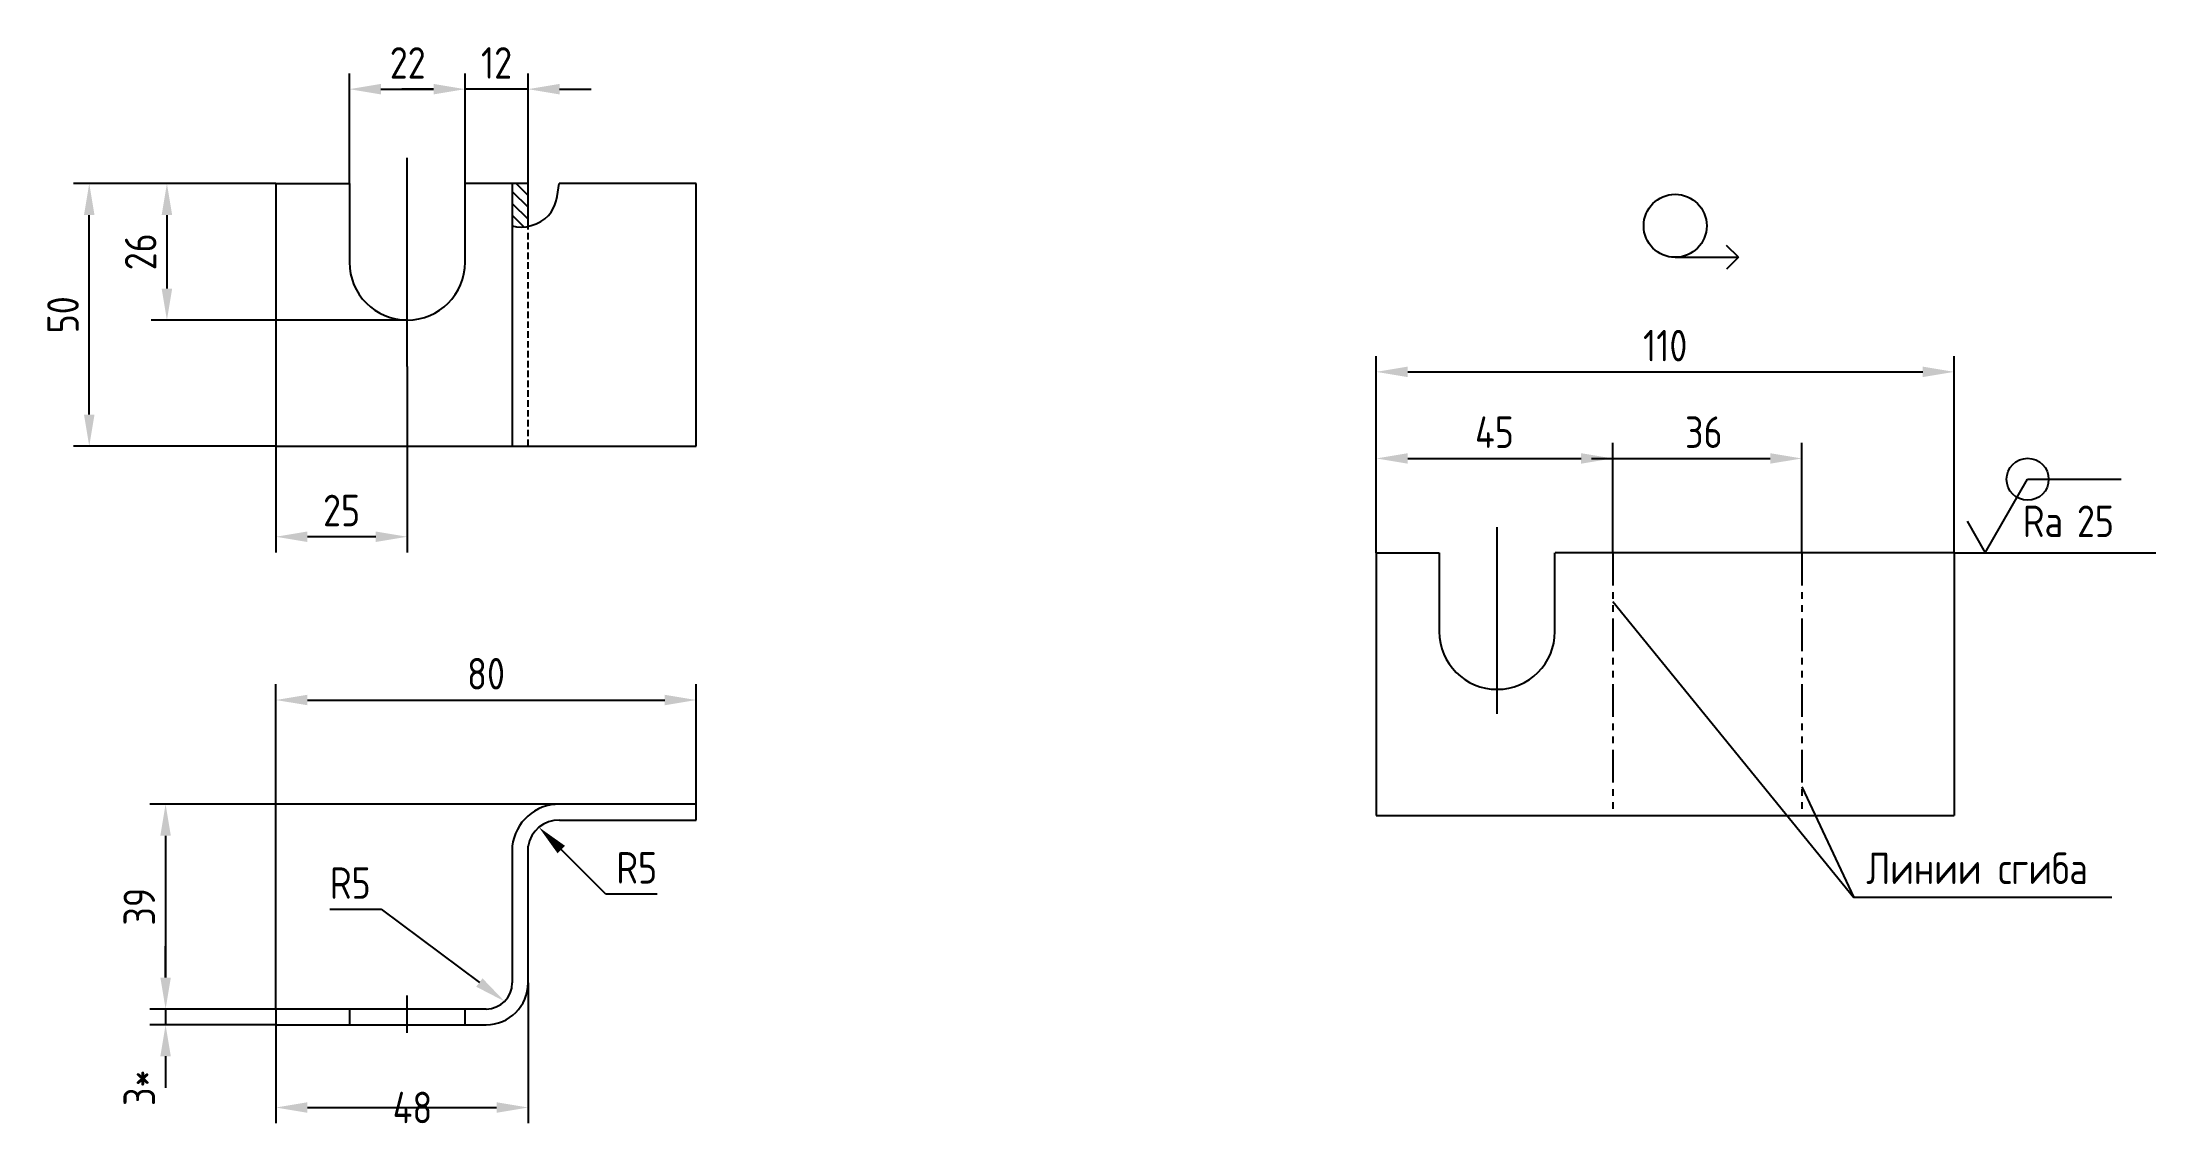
# Model space of a CAD drawing. Header units: millimetres. Extents: x 9407 to 9809, y 1484 to 1692.
import ezdxf

# ---------------------------------------------------------------- set-up
doc = ezdxf.new("R2010")
doc.units = ezdxf.units.MM
doc.header["$LTSCALE"] = 5
for name, pattern in [('CENTER', [50.8, 31.75, -6.35, 6.35, -6.35]), ('HIDDEN', [0.375, 0.25, -0.125]), ('PHANTOM', [2.5, 1.25, -0.25, 0.25, -0.25, 0.25, -0.25])]:
    doc.linetypes.add(name, pattern=pattern)
for name, color, linetype in [('Bord', 1, 'Continuous'), ('Cen', 5, 'CENTER'), ('Cont', 6, 'Continuous'), ('DIM', 7, 'Continuous'), ('HATCH', 2, 'Continuous'), ('HIDE', 2, 'HIDDEN'), ('PHAN', 5, 'PHANTOM'), ('Text', 3, 'Continuous')]:
    doc.layers.add(name, color=color, linetype=linetype)
doc.styles.add('Style1', font='romans.shx', dxfattribs={"width": 0.8})
doc.dimstyles.new('LIN2', dxfattribs={"dimscale": 2, "dimtxt": 3, "dimasz": 3, "dimexe": 1.5, "dimexo": 0, "dimgap": 1, "dimtad": 1, "dimdec": 4, "dimrnd": 1, "dimdsep": 46, "dimtxsty": 'Style1', "dimcen": 0, "dimdle": 2, "dimclrd": 256, "dimclrt": 3, "dimadec": 0, "dimazin": 0, "dimtfac": 1, "dimtdec": 4, "dimtmove": 1, "dimatfit": 3, "dimfxl": 1, "dimtolj": 1, "dimtzin": 0, "dimarcsym": 0})

# ---------------------------------------------------------------- blocks, each defined once
blk = doc.blocks.new('*D50')
at = {"layer": 'Defpoints', "color": 0, "transparency": 16777216}
for p in [(9531.66, 1566.28), (9531.66, 1546.43), (9451.66, 1507.43)]:
    blk.add_point(p, dxfattribs=at)
at = {"layer": 'DIM', "color": 0, "lineweight": -2, "transparency": 16777216}
for p, q in [((9451.66, 1507.43), (9451.66, 1569.28)), ((9531.66, 1546.43), (9531.66, 1569.28))]:
    blk.add_line(p, q, dxfattribs=at)
at = {"layer": 'DIM', "lineweight": -2, "transparency": 16777216}
blk.add_line((9457.66, 1566.28), (9525.66, 1566.28), dxfattribs=at)
at = {"layer": 'DIM', "transparency": 16777216}
for points in [[(9457.66, 1567.28), (9457.66, 1565.28), (9451.66, 1566.28)], [(9525.66, 1567.28), (9525.66, 1565.28), (9531.66, 1566.28)]]:
    blk.add_solid(points, dxfattribs=at)
at = {"layer": 'DIM', "color": 3, "transparency": 16777216, "insert": (9491.66, 1571.28), "char_height": 6, "attachment_point": 5, "style": 'Style1'}
blk.add_mtext('\\A1;80', dxfattribs=at)
blk = doc.blocks.new('*D51')
at = {"layer": 'Defpoints', "color": 0, "transparency": 16777216}
for p in [(9499.66, 1512.43), (9451.66, 1504.43), (9499.66, 1488.68)]:
    blk.add_point(p, dxfattribs=at)
at = {"layer": 'DIM', "color": 0, "lineweight": -2, "transparency": 16777216}
for p, q in [((9499.66, 1512.43), (9499.66, 1485.68)), ((9451.66, 1504.43), (9451.66, 1485.68))]:
    blk.add_line(p, q, dxfattribs=at)
at = {"layer": 'DIM', "lineweight": -2, "transparency": 16777216}
blk.add_line((9457.66, 1488.68), (9493.66, 1488.68), dxfattribs=at)
at = {"layer": 'DIM', "transparency": 16777216}
for points in [[(9457.66, 1489.68), (9457.66, 1487.68), (9451.66, 1488.68)], [(9493.66, 1489.68), (9493.66, 1487.68), (9499.66, 1488.68)]]:
    blk.add_solid(points, dxfattribs=at)
at = {"layer": 'DIM', "color": 3, "transparency": 16777216, "insert": (9477.66, 1488.68), "char_height": 6, "attachment_point": 5, "style": 'Style1'}
blk.add_mtext('\\A1;48', dxfattribs=at)
blk = doc.blocks.new('*D52')
at = {"layer": 'Defpoints', "color": 0, "transparency": 16777216}
for p in [(9505.66, 1546.43), (9430.67, 1507.43), (9451.66, 1507.43)]:
    blk.add_point(p, dxfattribs=at)
at = {"layer": 'DIM', "color": 0, "lineweight": -2, "transparency": 16777216}
for p, q in [((9505.66, 1546.43), (9427.67, 1546.43)), ((9451.66, 1507.43), (9427.67, 1507.43))]:
    blk.add_line(p, q, dxfattribs=at)
at = {"layer": 'DIM', "lineweight": -2, "transparency": 16777216}
blk.add_line((9430.67, 1540.43), (9430.67, 1513.43), dxfattribs=at)
at = {"layer": 'DIM', "transparency": 16777216}
for points in [[(9429.67, 1540.43), (9431.67, 1540.43), (9430.67, 1546.43)], [(9429.67, 1513.43), (9431.67, 1513.43), (9430.67, 1507.43)]]:
    blk.add_solid(points, dxfattribs=at)
at = {"layer": 'DIM', "color": 3, "transparency": 16777216, "insert": (9425.67, 1526.93), "char_height": 6, "attachment_point": 5, "rotation": 90, "style": 'Style1'}
blk.add_mtext('\\A1;39', dxfattribs=at)
blk = doc.blocks.new('*D53')
at = {"layer": 'Defpoints', "color": 0, "transparency": 16777216}
for p in [(9491.19, 1511.88), (9495.19, 1508.89)]:
    blk.add_point(p, dxfattribs=at)
at = {"layer": 'DIM', "lineweight": -2, "transparency": 16777216}
for p, q in [((9461.93, 1526.42), (9471.71, 1526.42)), ((9471.71, 1526.42), (9490.39, 1512.48))]:
    blk.add_line(p, q, dxfattribs=at)
at = {"layer": 'DIM', "transparency": 16777216}
blk.add_solid([(9490.98, 1513.28), (9489.79, 1511.68), (9495.19, 1508.89)], dxfattribs=at)
at = {"layer": 'DIM', "color": 3, "transparency": 16777216, "insert": (9465.82, 1531.42), "char_height": 6, "attachment_point": 5, "style": 'Style1'}
blk.add_mtext('\\A1;R5', dxfattribs=at)
blk = doc.blocks.new('*D54')
at = {"layer": 'Defpoints', "color": 0, "transparency": 16777216}
for p in [(9430.67, 1504.43), (9451.66, 1507.43), (9451.66, 1504.43)]:
    blk.add_point(p, dxfattribs=at)
at = {"layer": 'DIM', "lineweight": -2, "transparency": 16777216}
for p, q in [((9430.67, 1513.43), (9430.67, 1519.43)), ((9430.67, 1507.43), (9430.67, 1504.43)), ((9430.67, 1498.43), (9430.67, 1492.43))]:
    blk.add_line(p, q, dxfattribs=at)
at = {"layer": 'DIM', "color": 0, "lineweight": -2, "transparency": 16777216}
blk.add_line((9451.66, 1504.43), (9427.67, 1504.43), dxfattribs=at)
at = {"layer": 'DIM', "transparency": 16777216}
for points in [[(9429.67, 1513.43), (9431.67, 1513.43), (9430.67, 1507.43)], [(9429.67, 1498.43), (9431.67, 1498.43), (9430.67, 1504.43)]]:
    blk.add_solid(points, dxfattribs=at)
at = {"layer": 'DIM', "color": 3, "transparency": 16777216, "insert": (9425.67, 1492.43), "char_height": 6, "attachment_point": 5, "rotation": 90, "style": 'Style1'}
blk.add_mtext('\\A1;3*', dxfattribs=at)
blk = doc.blocks.new('*D55')
at = {"layer": 'Defpoints', "color": 0, "transparency": 16777216}
for p in [(9501.72, 1542.05), (9505.26, 1538.52)]:
    blk.add_point(p, dxfattribs=at)
at = {"layer": 'DIM', "lineweight": -2, "transparency": 16777216}
for p, q in [((9514.45, 1529.33), (9505.96, 1537.81)), ((9524.22, 1529.33), (9514.45, 1529.33))]:
    blk.add_line(p, q, dxfattribs=at)
at = {"layer": 'DIM', "transparency": 16777216}
blk.add_solid([(9506.67, 1538.52), (9505.26, 1537.1), (9501.72, 1542.05)], dxfattribs=at)
at = {"layer": 'DIM', "color": 3, "transparency": 16777216, "insert": (9520.34, 1534.33), "char_height": 6, "attachment_point": 5, "style": 'Style1'}
blk.add_mtext('\\A1;R5', dxfattribs=at)
blk = doc.blocks.new('*D56')
at = {"layer": 'Defpoints', "color": 0, "transparency": 16777216}
for p in [(9487.66, 1682.6), (9487.66, 1664.63), (9499.66, 1664.63)]:
    blk.add_point(p, dxfattribs=at)
at = {"layer": 'DIM', "color": 0, "lineweight": -2, "transparency": 16777216}
for p, q in [((9487.66, 1664.63), (9487.66, 1685.6)), ((9499.66, 1664.63), (9499.66, 1685.6))]:
    blk.add_line(p, q, dxfattribs=at)
at = {"layer": 'DIM', "lineweight": -2, "transparency": 16777216}
for p, q in [((9481.66, 1682.6), (9475.66, 1682.6)), ((9499.66, 1682.6), (9487.66, 1682.6)), ((9505.66, 1682.6), (9511.66, 1682.6))]:
    blk.add_line(p, q, dxfattribs=at)
at = {"layer": 'DIM', "transparency": 16777216}
for points in [[(9481.66, 1683.6), (9481.66, 1681.6), (9487.66, 1682.6)], [(9505.66, 1683.6), (9505.66, 1681.6), (9499.66, 1682.6)]]:
    blk.add_solid(points, dxfattribs=at)
at = {"layer": 'DIM', "color": 3, "transparency": 16777216, "insert": (9493.66, 1687.6), "char_height": 6, "attachment_point": 5, "style": 'Style1'}
blk.add_mtext('\\A1;12', dxfattribs=at)
blk = doc.blocks.new('*D57')
at = {"layer": 'Defpoints', "color": 0, "transparency": 16777216}
for p in [(9487.66, 1682.6), (9465.66, 1664.63), (9487.66, 1664.63)]:
    blk.add_point(p, dxfattribs=at)
at = {"layer": 'DIM', "color": 0, "lineweight": -2, "transparency": 16777216}
for p, q in [((9465.66, 1664.63), (9465.66, 1685.6)), ((9487.66, 1664.63), (9487.66, 1685.6))]:
    blk.add_line(p, q, dxfattribs=at)
at = {"layer": 'DIM', "lineweight": -2, "transparency": 16777216}
blk.add_line((9471.66, 1682.6), (9481.66, 1682.6), dxfattribs=at)
at = {"layer": 'DIM', "transparency": 16777216}
for points in [[(9471.66, 1683.6), (9471.66, 1681.6), (9465.66, 1682.6)], [(9481.66, 1683.6), (9481.66, 1681.6), (9487.66, 1682.6)]]:
    blk.add_solid(points, dxfattribs=at)
at = {"layer": 'DIM', "color": 3, "transparency": 16777216, "insert": (9476.75, 1687.6), "char_height": 6, "attachment_point": 5, "style": 'Style1'}
blk.add_mtext('\\A1;22', dxfattribs=at)
blk = doc.blocks.new('*D58')
at = {"layer": 'Defpoints', "color": 0, "transparency": 16777216}
for p in [(9451.66, 1664.63), (9430.92, 1638.63), (9476.66, 1638.63)]:
    blk.add_point(p, dxfattribs=at)
at = {"layer": 'DIM', "color": 0, "lineweight": -2, "transparency": 16777216}
for p, q in [((9451.66, 1664.63), (9427.92, 1664.63)), ((9476.66, 1638.63), (9427.92, 1638.63))]:
    blk.add_line(p, q, dxfattribs=at)
at = {"layer": 'DIM', "lineweight": -2, "transparency": 16777216}
blk.add_line((9430.92, 1658.63), (9430.92, 1644.63), dxfattribs=at)
at = {"layer": 'DIM', "transparency": 16777216}
for points in [[(9429.92, 1658.63), (9431.92, 1658.63), (9430.92, 1664.63)], [(9429.92, 1644.63), (9431.92, 1644.63), (9430.92, 1638.63)]]:
    blk.add_solid(points, dxfattribs=at)
at = {"layer": 'DIM', "color": 3, "transparency": 16777216, "insert": (9425.92, 1651.63), "char_height": 6, "attachment_point": 5, "rotation": 90, "style": 'Style1'}
blk.add_mtext('\\A1;26', dxfattribs=at)
blk = doc.blocks.new('*D59')
at = {"layer": 'Defpoints', "color": 0, "transparency": 16777216}
for p in [(9416.14, 1664.63), (9451.66, 1664.63), (9451.66, 1614.63)]:
    blk.add_point(p, dxfattribs=at)
at = {"layer": 'DIM', "color": 0, "lineweight": -2, "transparency": 16777216}
for p, q in [((9451.66, 1664.63), (9413.14, 1664.63)), ((9451.66, 1614.63), (9413.14, 1614.63))]:
    blk.add_line(p, q, dxfattribs=at)
at = {"layer": 'DIM', "lineweight": -2, "transparency": 16777216}
blk.add_line((9416.14, 1620.63), (9416.14, 1658.63), dxfattribs=at)
at = {"layer": 'DIM', "transparency": 16777216}
for points in [[(9415.14, 1658.63), (9417.14, 1658.63), (9416.14, 1664.63)], [(9415.14, 1620.63), (9417.14, 1620.63), (9416.14, 1614.63)]]:
    blk.add_solid(points, dxfattribs=at)
at = {"layer": 'DIM', "color": 3, "transparency": 16777216, "insert": (9411.14, 1639.63), "char_height": 6, "attachment_point": 5, "rotation": 90, "style": 'Style1'}
blk.add_mtext('\\A1;50', dxfattribs=at)
blk = doc.blocks.new('*D60')
at = {"layer": 'Defpoints', "color": 0, "transparency": 16777216}
for p in [(9706.08, 1612.28), (9661.08, 1594.31), (9706.08, 1594.31)]:
    blk.add_point(p, dxfattribs=at)
at = {"layer": 'DIM', "color": 0, "lineweight": -2, "transparency": 16777216}
for p, q in [((9661.08, 1594.31), (9661.08, 1615.28)), ((9706.08, 1594.31), (9706.08, 1615.28))]:
    blk.add_line(p, q, dxfattribs=at)
at = {"layer": 'DIM', "lineweight": -2, "transparency": 16777216}
blk.add_line((9667.08, 1612.28), (9700.08, 1612.28), dxfattribs=at)
at = {"layer": 'DIM', "transparency": 16777216}
for points in [[(9667.08, 1613.28), (9667.08, 1611.28), (9661.08, 1612.28)], [(9700.08, 1613.28), (9700.08, 1611.28), (9706.08, 1612.28)]]:
    blk.add_solid(points, dxfattribs=at)
at = {"layer": 'DIM', "color": 3, "transparency": 16777216, "insert": (9683.58, 1617.28), "char_height": 6, "attachment_point": 5, "style": 'Style1'}
blk.add_mtext('\\A1;45', dxfattribs=at)
blk = doc.blocks.new('*D61')
at = {"layer": 'Defpoints', "color": 0, "transparency": 16777216}
for p in [(9771.08, 1628.77), (9661.08, 1594.31), (9771.08, 1594.31)]:
    blk.add_point(p, dxfattribs=at)
at = {"layer": 'DIM', "color": 0, "lineweight": -2, "transparency": 16777216}
for p, q in [((9661.08, 1594.31), (9661.08, 1631.77)), ((9771.08, 1594.31), (9771.08, 1631.77))]:
    blk.add_line(p, q, dxfattribs=at)
at = {"layer": 'DIM', "lineweight": -2, "transparency": 16777216}
blk.add_line((9667.08, 1628.77), (9765.08, 1628.77), dxfattribs=at)
at = {"layer": 'DIM', "transparency": 16777216}
for points in [[(9667.08, 1629.77), (9667.08, 1627.77), (9661.08, 1628.77)], [(9765.08, 1629.77), (9765.08, 1627.77), (9771.08, 1628.77)]]:
    blk.add_solid(points, dxfattribs=at)
at = {"layer": 'DIM', "color": 3, "transparency": 16777216, "insert": (9716.08, 1633.77), "char_height": 6, "attachment_point": 5, "style": 'Style1'}
blk.add_mtext('\\A1;110', dxfattribs=at)
blk = doc.blocks.new('*D62')
at = {"layer": 'Defpoints', "color": 0, "transparency": 16777216}
for p in [(9742.08, 1612.28), (9706.08, 1594.31), (9742.08, 1594.31)]:
    blk.add_point(p, dxfattribs=at)
at = {"layer": 'DIM', "color": 0, "lineweight": -2, "transparency": 16777216}
blk.add_line((9742.08, 1594.31), (9742.08, 1615.28), dxfattribs=at)
at = {"layer": 'DIM', "lineweight": -2, "transparency": 16777216}
blk.add_line((9702.08, 1612.28), (9736.08, 1612.28), dxfattribs=at)
at = {"layer": 'DIM', "transparency": 16777216}
blk.add_solid([(9736.08, 1613.28), (9736.08, 1611.28), (9742.08, 1612.28)], dxfattribs=at)
at = {"layer": 'DIM', "color": 3, "transparency": 16777216, "insert": (9723.43, 1617.28), "char_height": 6, "attachment_point": 5, "style": 'Style1'}
blk.add_mtext('\\A1;36', dxfattribs=at)
blk = doc.blocks.new('_None')
blk = doc.blocks.new('*D63')
at = {"layer": 'Defpoints', "color": 0, "transparency": 16777216}
for p in [(9476.66, 1629.76), (9451.66, 1614.63), (9451.66, 1597.37)]:
    blk.add_point(p, dxfattribs=at)
at = {"layer": 'DIM', "color": 0, "lineweight": -2, "transparency": 16777216}
for p, q in [((9476.66, 1629.76), (9476.66, 1594.37)), ((9451.66, 1614.63), (9451.66, 1594.37))]:
    blk.add_line(p, q, dxfattribs=at)
at = {"layer": 'DIM', "lineweight": -2, "transparency": 16777216}
blk.add_line((9470.66, 1597.37), (9457.66, 1597.37), dxfattribs=at)
at = {"layer": 'DIM', "transparency": 16777216}
for points in [[(9457.66, 1598.37), (9457.66, 1596.37), (9451.66, 1597.37)], [(9470.66, 1598.37), (9470.66, 1596.37), (9476.66, 1597.37)]]:
    blk.add_solid(points, dxfattribs=at)
at = {"layer": 'DIM', "color": 3, "transparency": 16777216, "insert": (9464.16, 1602.37), "char_height": 6, "attachment_point": 5, "style": 'Style1'}
blk.add_mtext('\\A1;25', dxfattribs=at)
blk = doc.blocks.new('A$C6CF913E7')
at = {"layer": 'Text'}
blk.add_circle((0, 0), 2, dxfattribs=at)
blk = doc.blocks.new('sherISO_07')
at = {"layer": 'Text'}
blk.add_line((4.04, 7), (12.93, 7), dxfattribs=at)
blk.add_lwpolyline([(-1.73, 3), (0, 0), (4.04, 7)], dxfattribs=at)
blk.add_blockref('A$C6CF913E7', (4.04, 7))
at = {"layer": 'Text', "style": 'Style1', "width": 0.8}
blk.add_text('Ra', height=3, dxfattribs=at).set_placement((3.58, 1.5))
blk.add_attdef('25', (8.73, 1.5), '', height=3, dxfattribs=at)

msp = doc.modelspace()

# ---------------------------------------------------------------- hatches: boundary and pattern name
at = {"layer": 'HATCH'}
h = msp.add_hatch(dxfattribs=at)
h.set_pattern_fill('ANSI31', color=256, scale=0.5, style=0)
h.set_pattern_definition([(135, (9487.4604, 1560.0427), (1.122532, 1.122532), [])])
edge = h.paths.add_edge_path()
edge.add_line((9499.65921, 1664.6292), (9496.65921, 1664.6292))
edge.add_line((9496.65921, 1664.6292), (9496.65921, 1656.54535))
edge.add_spline(control_points=[(9496.65921, 1656.54535), (9497.52951, 1656.24886), (9498.59439, 1656.24387), (9499.65921, 1656.46981)], knot_values=[9.175257994, 9.175257994, 9.175257994, 9.175257994, 12.195218064, 12.195218064, 12.195218064, 12.195218064], degree=3, periodic=0)
edge.add_line((9499.65921, 1656.46981), (9499.65921, 1664.6292))

# ---------------------------------------------------------------- linework, layer by layer
at = {"layer": 'Bord'}
for p in [(9706.08276, 1585.02452), (9742.08276, 1549.75451), (9801.06252, 1528.65332)]:
    msp.add_line(p, (9751.96756, 1528.65332), dxfattribs=at)
msp.add_open_spline([(9496.65921, 1656.54535), (9498.72774, 1655.84066), (9504.71859, 1657.62223), (9505.29369, 1662.38488), (9505.5647, 1664.6292)], degree=3, knots=[9.175257994, 9.175257994, 9.175257994, 9.175257994, 16.353120494, 22.749951269, 22.749951269, 22.749951269, 22.749951269], dxfattribs=at)
at = {"layer": 'Cen'}
for p, q in [((9476.65921, 1629.75757), (9476.65921, 1669.50083)), ((9476.65921, 1502.89621), (9476.65921, 1510.02969))]:
    msp.add_line(p, q, dxfattribs=at)
at = {"layer": 'Cen', "ltscale": 2}
msp.add_line((9684.08276, 1563.63052), (9684.08276, 1599.18579), dxfattribs=at)
at = {"layer": 'Cont'}
for p, q in [((9451.65921, 1664.6292), (9451.65921, 1614.6292)), ((9451.65921, 1664.6292), (9465.65921, 1664.6292)), ((9465.65921, 1664.6292), (9465.65921, 1649.6292)), ((9487.65921, 1649.6292), (9487.65921, 1664.6292)), ((9499.65921, 1664.6292), (9487.65921, 1664.6292)), ((9496.65921, 1664.6292), (9496.65921, 1614.6292)), ((9499.65921, 1656.46981), (9499.65921, 1664.6292)), ((9531.65921, 1664.6292), (9505.5647, 1664.6292)), ((9531.65921, 1614.6292), (9531.65921, 1664.6292)), ((9717.97907, 1650.57923), (9730.00907, 1650.57923)), ((9730.00907, 1650.57923), (9727.74633, 1652.84197)), ((9730.00907, 1650.57923), (9727.74633, 1648.31648)), ((9451.65921, 1614.6292), (9531.65921, 1614.6292)), ((9661.08276, 1594.31416), (9661.08276, 1544.31416)), ((9661.08276, 1594.31416), (9673.08031, 1594.31416)), ((9673.08276, 1594.31416), (9673.08276, 1579.31416)), ((9695.08276, 1579.31416), (9695.08276, 1594.31416)), ((9771.08276, 1594.31416), (9695.13131, 1594.31416)), ((9771.08276, 1594.31416), (9771.08276, 1544.31416)), ((9531.65921, 1546.42838), (9505.65921, 1546.42838)), ((9531.65921, 1543.42838), (9531.65921, 1546.42838)), ((9505.65921, 1543.42838), (9531.65921, 1543.42838)), ((9661.08276, 1544.31416), (9771.08276, 1544.31416)), ((9496.65921, 1538.42838), (9496.65921, 1512.42838)), ((9499.65921, 1512.42838), (9499.65921, 1538.42838)), ((9491.65921, 1507.42838), (9451.65921, 1507.42838)), ((9451.65921, 1507.42838), (9451.65921, 1504.42838)), ((9451.65921, 1504.42838), (9491.65921, 1504.42838)), ((9465.65921, 1507.42838), (9465.65921, 1504.42838)), ((9487.65921, 1504.42838), (9487.65921, 1507.42838))]:
    msp.add_line(p, q, dxfattribs=at)
msp.add_circle((9717.97907, 1656.57923), 6, dxfattribs=at)
for centre, radius, start, end in [((9476.65921, 1649.6292), 11, 180, 0), ((9684.08276, 1579.31416), 11, 180, 0), ((9505.51993, 1537.52257), 8.9069, 89.1040197, 174.163059), ((9505.52368, 1537.49102), 5.93891, 88.6923415, 170.9188007), ((9491.65921, 1512.42838), 8, 270, 0), ((9491.65921, 1512.42838), 5, 270, 0)]:
    msp.add_arc(centre, radius, start, end, dxfattribs=at)
at = {"layer": 'DIM'}
msp.add_line((9771.08276, 1594.31416), (9809.43413, 1594.31416), dxfattribs=at)
at = {"layer": 'HIDE'}
msp.add_line((9499.65921, 1614.6292), (9499.65921, 1656.46981), dxfattribs=at)
at = {"layer": 'PHAN'}
for p, q in [((9706.08276, 1594.31416), (9706.08276, 1544.31416)), ((9742.08276, 1594.31416), (9742.08276, 1544.31416))]:
    msp.add_line(p, q, dxfattribs=at)

# ---------------------------------------------------------------- block references
at = {"layer": 'Cont', "xscale": 2, "yscale": 2, "zscale": 2}
msp.add_blockref('sherISO_07', (9776.97638, 1594.31416), dxfattribs=at).add_auto_attribs({'25': '25'})

# ---------------------------------------------------------------- texts
at = {"layer": 'Text', "linetype": 'ByBlock', "insert": (9775.43006, 1534.23577), "char_height": 6, "attachment_point": 5, "style": 'Style1'}
msp.add_mtext('Линии сгиба', dxfattribs=at)

# ---------------------------------------------------------------- dimensions: what is measured, and where the dimension line sits
at = {"layer": 'DIM'}
dim = msp.add_linear_dim(base=(9487.65921, 1682.59809), p1=(9465.65921, 1664.6292), p2=(9487.65921, 1664.6292), angle=0, dimstyle='LIN2', dxfattribs=at)
dim.commit()
dim.dimension.update_dxf_attribs({"geometry": '*D57', "text_midpoint": (9476.74941, 1682.59809), "dimtype": 160})
for base, p1, p2, angle, picture, middle in [((9487.65921, 1682.59809), (9499.65921, 1664.6292), (9487.65921, 1664.6292), 0, '*D56', (9493.65921, 1687.59809)), ((9416.13551, 1664.6292), (9451.65921, 1614.6292), (9451.65921, 1664.6292), 270, '*D59', (9411.13551, 1639.6292)), ((9430.91551, 1638.6292), (9451.65921, 1664.6292), (9476.65921, 1638.6292), 270, '*D58', (9425.91551, 1651.6292)), ((9451.65921, 1597.37102), (9476.65921, 1629.75757), (9451.65921, 1614.6292), 180, '*D63', (9464.15921, 1602.37102)), ((9706.08276, 1612.28305), (9661.08276, 1594.31416), (9706.08276, 1594.31416), 0, '*D60', (9683.58276, 1617.28305)), ((9430.66949, 1507.42838), (9505.65921, 1546.42838), (9451.65921, 1507.42838), 90, '*D52', (9425.66949, 1526.92838))]:
    dim = msp.add_linear_dim(base=base, p1=p1, p2=p2, angle=angle, dimstyle='LIN2', dxfattribs=at)
    dim.commit()
    dim.dimension.update_dxf_attribs({"geometry": picture, "text_midpoint": middle})
for base, p1, p2, angle, picture, middle in [((9771.08276, 1628.77466), (9661.08276, 1594.31416), (9771.08276, 1594.31416), 0, '*D61', (9716.08276, 1633.77466)), ((9531.65921, 1566.27927), (9451.65921, 1507.42838), (9531.65921, 1546.42838), 180, '*D50', (9491.65921, 1571.27927))]:
    dim = msp.add_linear_dim(base=base, p1=p1, p2=p2, angle=angle, dimstyle='LIN2', override={"dimtmove": 1}, dxfattribs=at)
    dim.commit()
    dim.dimension.update_dxf_attribs({"geometry": picture, "text_midpoint": middle})
for base, p1, p2, angle, override, picture, middle in [((9742.08276, 1612.28305), (9706.08276, 1594.31416), (9742.08276, 1594.31416), 0, {"dimblk1": 'None', "dimsah": 1, "dimse1": 1, "dimtmove": 1}, '*D62', (9723.42926, 1612.28305)), ((9499.65921, 1488.68376), (9451.65921, 1504.42838), (9499.65921, 1512.42838), 180, {"dimtmove": 1}, '*D51', (9477.65921, 1483.68376))]:
    dim = msp.add_linear_dim(base=base, p1=p1, p2=p2, angle=angle, dimstyle='LIN2', override=override, dxfattribs=at)
    dim.commit()
    dim.dimension.update_dxf_attribs({"geometry": picture, "text_midpoint": middle, "dimtype": 160})
for center, mpoint, override, picture, middle in [((9505.25721, 1538.51788), (9501.72168, 1542.05341), {"dimtoh": 1}, '*D55', (9514.4496, 1529.32549)), ((9491.18765, 1511.88336), (9495.19474, 1508.89284), {"dimtoh": 1, "dimtmove": 1}, '*D53', (9471.70597, 1526.42265))]:
    dim = msp.add_radius_dim(center=center, mpoint=mpoint, dimstyle='LIN2', override=override, dxfattribs=at)
    dim.commit()
    dim.dimension.update_dxf_attribs({"geometry": picture, "text_midpoint": middle, "dimtype": 164})
dim = msp.add_linear_dim(base=(9430.66949, 1504.42838), p1=(9451.65921, 1507.42838), p2=(9451.65921, 1504.42838), angle=90, text='<>*', dimstyle='LIN2', override={"dimse1": 1, "dimtmove": 1}, dxfattribs=at)
dim.commit()
dim.dimension.update_dxf_attribs({"geometry": '*D54', "text_midpoint": (9430.66949, 1492.42838), "dimtype": 160})

doc.saveas('drawing.dxf')
